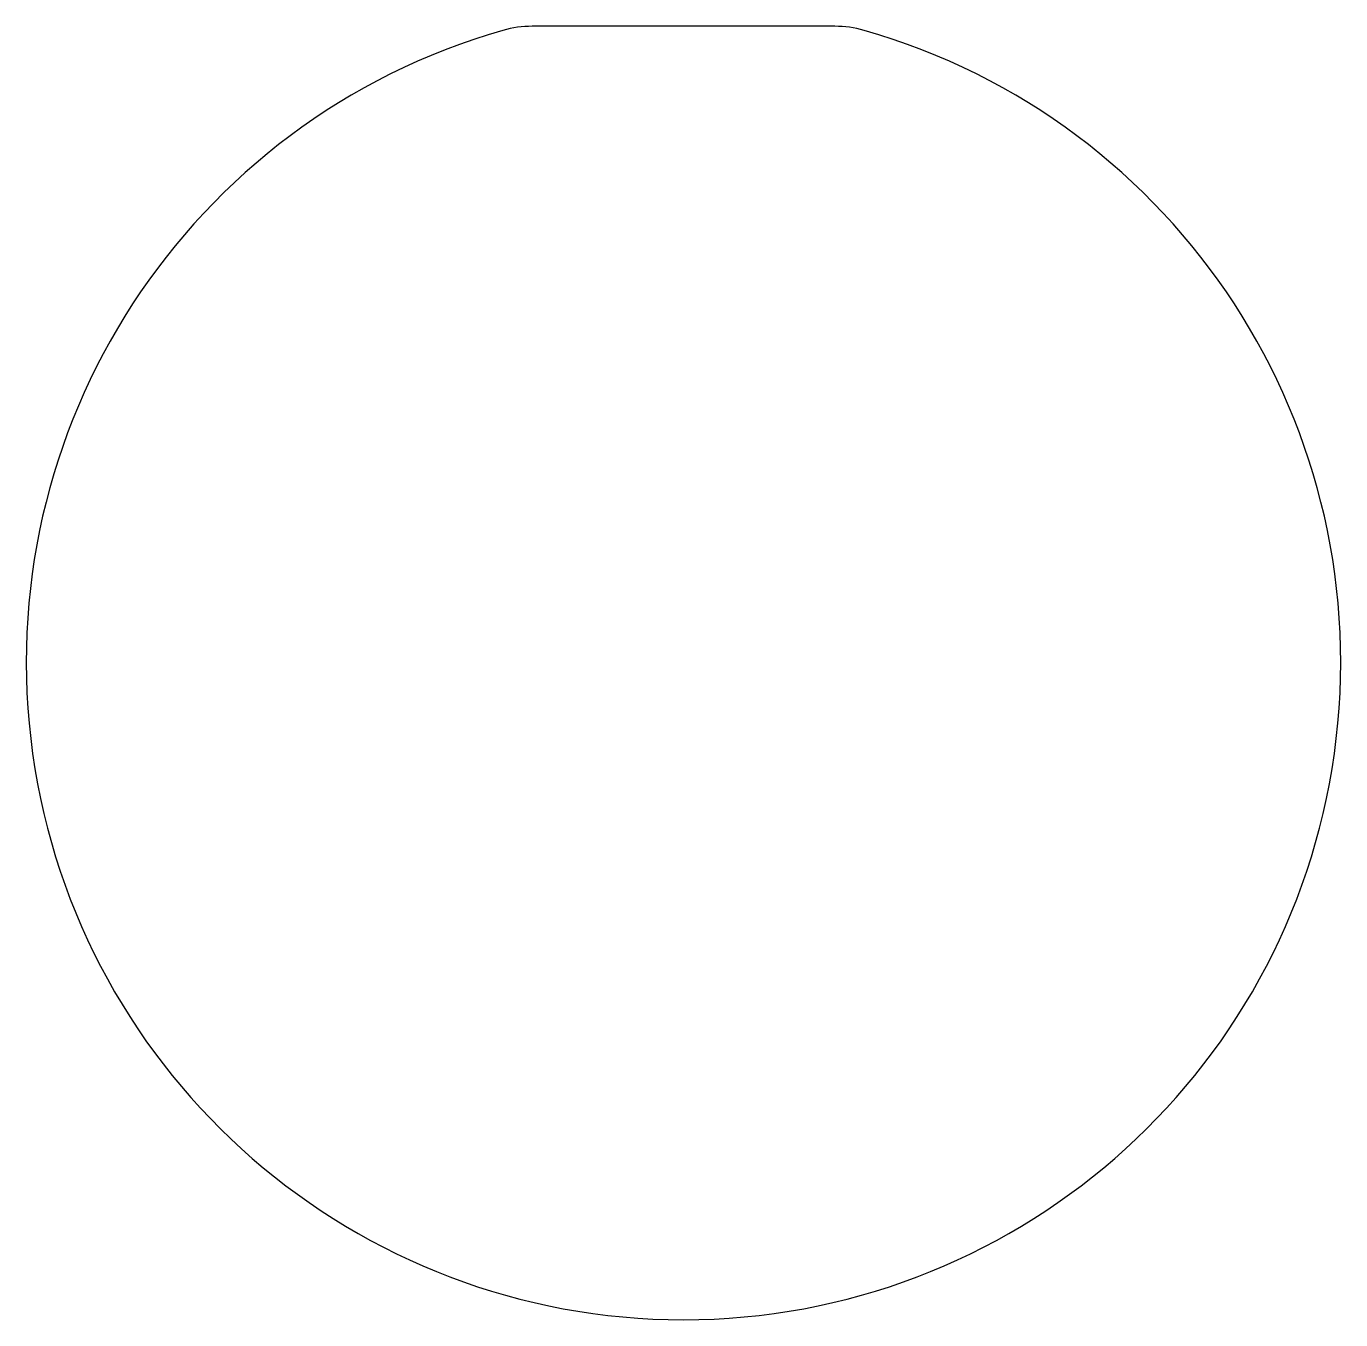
# Model space of a CAD drawing. Header units: millimetres. Extents: x -155 to 155, y -155 to 150.
import ezdxf

# ---------------------------------------------------------------- set-up
doc = ezdxf.new("R2010")
doc.units = ezdxf.units.MM

msp = doc.modelspace()

# ---------------------------------------------------------------- linework, layer by layer
at = {"color": 7, "linetype": 'Continuous'}
msp.add_line((35.71, 150), (-35.71, 150), dxfattribs=at)
for centre, radius, start, end in [((0, 0), 155, 105.9424, 74.0576), ((-35.71, 125), 25, 90, 105.9424), ((35.71, 125), 25, 74.0576, 90)]:
    msp.add_arc(centre, radius, start, end, dxfattribs=at)

doc.saveas('drawing.dxf')
